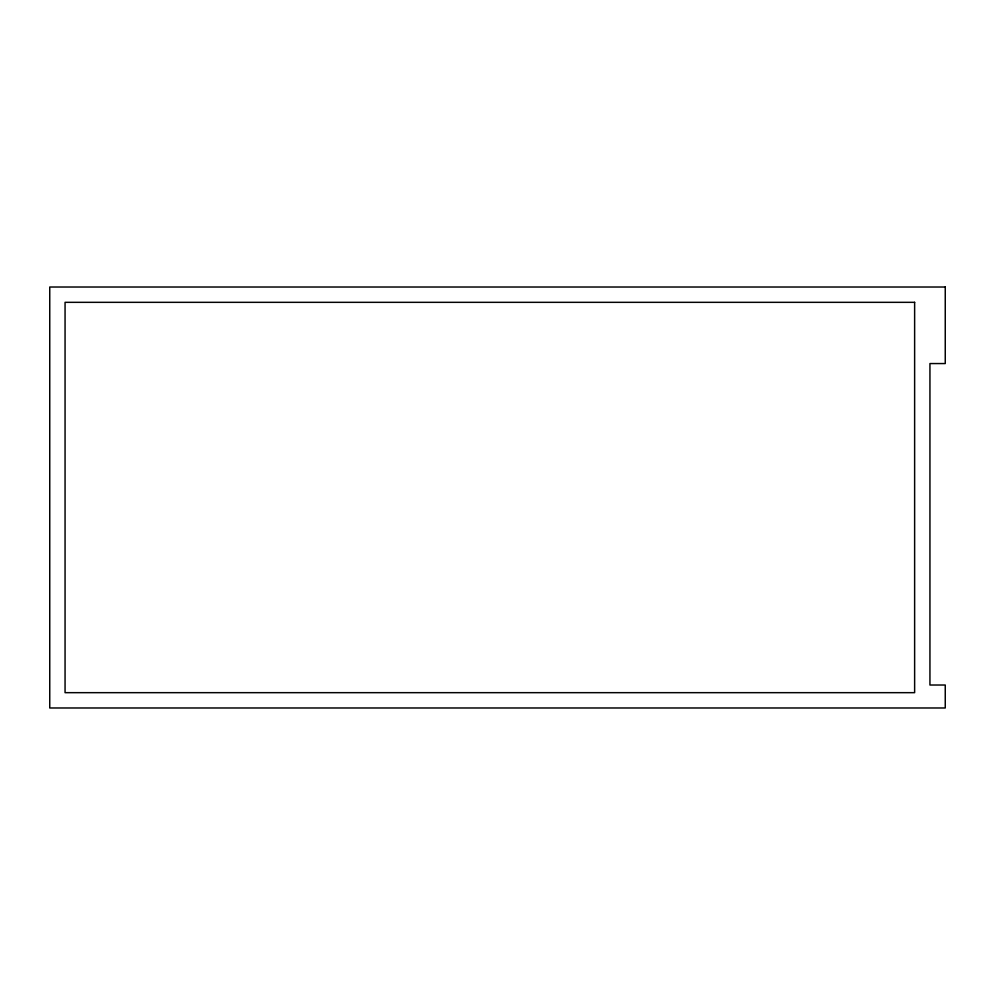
<?xml version="1.0" encoding="UTF-8"?>
<svg xmlns="http://www.w3.org/2000/svg" width="995" height="995" viewBox="0 0 995 995"><rect width="100%" height="100%" fill="white"/><g stroke="black" fill="none" stroke-linecap="round" stroke-linejoin="round"><path stroke-width="1.49" d="M945.25 287.02L49.75 287.02L49.75 707.98L945.25 707.98L945.25 685.02L929.939 685.02L929.939 363.561L945.25 363.561L945.25 287.02M914.629 302.331L65.061 302.331L65.061 692.669L914.629 692.669L914.629 302.331"/></g></svg>
